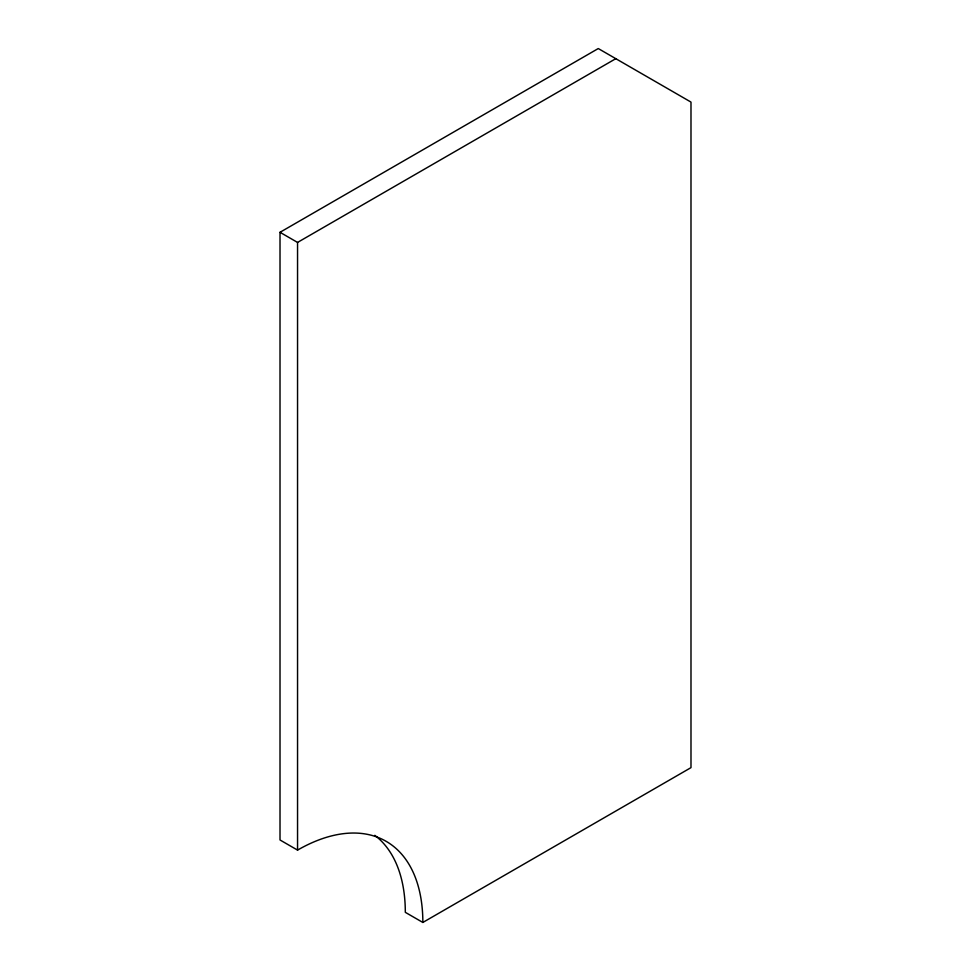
<?xml version="1.0" encoding="UTF-8"?>
<svg xmlns="http://www.w3.org/2000/svg" width="971" height="971" viewBox="0 0 971 971"><rect width="100%" height="100%" fill="white"/><g stroke="black" fill="none" stroke-linecap="round" stroke-linejoin="round"><path stroke-width="1.46" d="M422.846 922.45A177.208 102.307 -60 0 0 297.551 850.111L280.012 839.976L280.012 232.3L598.27 48.55L690.988 102.089L690.988 767.636L422.846 922.45L405.308 912.327A177.208 102.307 -60 0 0 374.806 835.327M280.012 232.3L297.551 242.422L615.808 58.673M297.551 242.422L297.551 850.111"/></g></svg>
